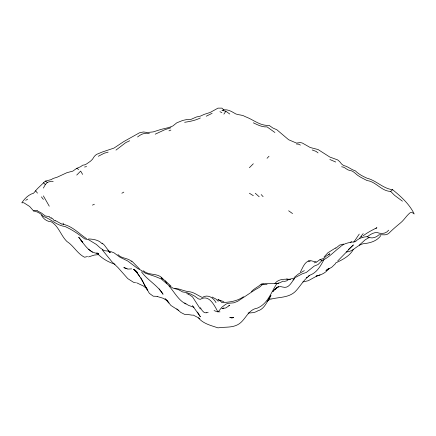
<?xml version="1.0" encoding="UTF-8"?>
<svg xmlns="http://www.w3.org/2000/svg" width="436" height="436" viewBox="0 0 436 436"><rect width="100%" height="100%" fill="white"/><g stroke="black" fill="none" stroke-linecap="round" stroke-linejoin="round"><path stroke-width="0.65" d="M300.404 271.982C302.813 267.682 304.59 261.387 310.214 260.505L314.138 261.562L316.1 261.6M323.948 259.692C320.678 265.682 317.027 272.555 310.214 275.04C304.442 278.931 300.982 285.144 296.48 290.278C289.787 298.039 279.83 296.834 270.974 299.123M43.382 188.074L45.344 184.532L47.306 182.352L51.23 181.24L53.192 181.458M269.012 298.715L270.974 295.586C267.382 300.687 265.246 307.663 259.202 310.427M359.264 234.083L353.77 242.182M359.656 238.132L363.188 233.625M223.886 114.134L225.848 111.229L229.772 114.014M350.435 242.727L351.416 241.321M353.378 249.392C349.612 256.281 342.478 259.698 335.72 262.919M323.948 257.115L327.872 252.787L335.72 247.866M223.886 109.937L221.924 108.133L218 108.139L210.152 112.461L204.266 114.352L200.342 116.134L196.418 116.995L190.532 119.584L186.608 119.578L182.684 120.456L176.798 122.81L172.874 125.96L168.95 127.514L161.102 129.383L153.254 131.89L147.368 132.506L143.444 131.972L139.52 132.778L123.824 141.542L114.014 148.071L102.242 152.028L96.356 154.486L94.394 156.301L92.432 159.32L90.47 161.216L86.546 163.958L84.584 164.879L82.622 165.217L80.66 166.694L76.736 168.345L72.812 171.135L66.926 172.683L57.116 177.229L53.192 178.438L51.23 179.605L45.344 181.12L37.496 188.603L33.572 193.208C28.525 194.565 24.623 198.631 21.8 202.822L23.762 202.729L29.648 206.479L33.572 210.953C37.267 211.547 40.995 213.542 43.382 216.463C50.996 218.948 56.696 225.559 64.964 226.475C72.038 229.663 78.545 233.99 84.584 238.868L88.508 239.658L96.356 244.433L100.28 247.975L104.204 250.651L110.09 251.343L114.014 252.809L119.9 257.191L127.748 261.011L137.558 268.434L141.482 270.494L145.406 273.225L155.216 276.479L161.102 278.904L168.95 285.531L172.874 288.054L178.76 289.804L182.684 291.962L186.608 292.567L190.532 293.984L194.456 295.995L198.38 298.862L200.342 299.33C209.198 293.837 214.637 305.892 218 312.111L221.924 307.184L225.848 304.203L227.81 303.352L233.696 302.829L237.62 301.347L255.278 289.635L259.202 287.482L263.126 283.994C269.715 282.381 276.702 285.624 282.746 281.193L284.708 281.345L286.67 280.86L288.632 279.487L294.518 277.961L302.366 273.775L306.29 272.473L314.138 266.124L318.062 264.532L321.986 260.548C328.679 257.758 333.758 251.834 339.644 247.463C343.53 243.114 349.852 242.34 355.34 241.697C358.534 238.225 362.55 237.07 367.112 236.639C371.189 238.917 375.554 238.051 378.884 234.873C382.159 234.241 385.822 235.887 388.694 233.44C392.395 229.679 396.384 226.3 400.466 222.949C404.205 219.957 406.499 215.553 410.276 212.643L412.238 212.572L414.2 213.972C409.437 204.07 401.006 196.538 392.618 189.704C383.119 188.663 376.208 180.422 367.112 178.237C362.834 176.329 358.675 174.215 355.34 170.83C351.078 169.675 347.873 166.28 343.568 165.489L341.606 164.029L339.644 161.576L337.682 159.925L329.834 157.053L318.062 149.537L310.214 147.51L302.366 143.052L300.404 142.55L296.48 143.084L288.632 139.733L276.86 129.759L272.936 128.042L269.012 125.334C260.325 126.113 253.289 119.568 245.468 116.734C241.871 114.248 237.102 115.524 233.696 112.722C230.154 110.57 226.066 108.749 221.924 110.406L225.848 111.229M76.736 175.081L80.66 171.076L82.622 174.411M329.049 268.184C326.09 272.871 321.212 274.925 316.1 276.168L320.024 274.882M253.316 163.751L249.392 167.713M267.05 158.306L269.012 156.235M337.682 261L353.378 244.928L348.473 249.436M276.86 287.52L274.898 289.499L278.332 286.806M292.948 280.021L294.518 278.479C291.461 282.239 288.812 288.948 282.746 287.057C278.871 285.286 275.062 288.512 272.936 291.51L274.898 289.133L278.332 286.648M380.846 235.593C376.671 241.326 369.864 243.125 363.188 243.74C356.915 245.108 353.035 251.888 346.184 251.975M328.853 268.265L325.91 270.56L331.796 267.214L335.72 263.442M274.898 283.574C278.566 278.55 285.166 279.122 290.594 279.318M359.264 245.141L365.15 239.844L369.074 237.533M251.354 291.646C254.15 288.507 258.074 286.964 261.164 284.185L263.126 283.994M388.694 230.181C385.805 234.007 381.02 234.034 376.922 232.486C373.243 232.47 369.902 234.721 367.112 236.917M341.606 166.781C344.778 166.775 346.538 169.811 349.454 170.389C351.759 170.52 353.689 171.888 355.34 173.386C358.681 176.629 363.074 178.422 367.112 180.586C375.805 181.463 381.544 191.279 390.656 191.404L392.618 189.704M375.941 228.508L376.922 227.674C372.246 230.143 367.434 232.464 363.188 235.811M308.252 276.32L309.233 275.487M115.976 150.104L125.786 142.605L129.71 140.763M335.72 248.302L339.644 245.076L343.568 244.046M294.518 277.182L298.442 273.977L304.328 270.631M306.29 277.803L307.271 277.062M328.363 254.842L329.834 253.747L325.91 256.335L323.948 258.412L320.024 259.594L316.1 262.445L314.138 262.832M137.558 136.98C140.79 134.288 145.095 132.233 149.33 133.705M267.05 301.39L269.012 300.028M25.724 200.326L27.686 199.121M243.506 296.72C237.037 301.281 229.494 302.241 221.924 302.606L219.962 300.557L218 299.39L219.962 300.557L221.924 300.922L223.886 301.892M98.318 156.257L104.204 153.227L108.128 152.131M121.862 193.235L123.824 192.123M212.114 113.322L206.228 116.199M258.712 310.241C255.627 312.77 251.855 312.879 248.084 313.004M269.012 299.761L270.974 298.764M87.527 256.531L84.584 257.235C77.368 253.719 73.711 245.795 66.926 241.495C60.86 235.593 58.74 226.18 51.23 221.799C47.088 221.733 43.24 218.774 41.42 215.171M318.062 275.378L308.252 280.724L302.857 281.95M92.432 205.127L94.394 204.233M88.508 256.902L94.394 255.055L98.318 254.662M168.95 130.855L170.912 130.042M155.216 134.174L165.026 129.634L170.912 127.77M33.572 210.953L35.534 210.299L37.496 210.811M228.791 305.582L229.772 305.255L225.848 307.925L221.924 308.612L223.886 307.98M184.646 122.293C190.096 121.448 195.306 120.461 200.342 117.982M278.822 283.051L276.86 283.629C271.001 292.371 267.911 303.794 257.24 308.17C247.681 309.544 245.479 320.754 237.62 324.76C231.538 327.954 224.573 326.766 218 327.867C211.084 325.523 203.29 323.757 198.38 317.866M219.962 300.557L218 301.085L216.038 299.096L212.114 297.03M84.584 167.037L86.546 166.557M206.228 312.699L208.19 312.236M131.672 268.854L127.748 269.099L123.824 267.611L127.094 268.592M267.05 284.452L265.088 284.654L263.126 284.059L261.164 284.185M157.178 296.36L153.254 296.186L149.33 293.324L143.444 282.877L147.368 290.24M88.508 238.944C93.315 239.13 99.016 239.964 102.242 243.882M296.48 144.038L298.442 144.125L300.404 145.079M219.962 311.909L216.038 311.326L214.076 310.568M192.494 315.223L186.608 314.307L184.646 314.4L180.722 312.399L176.798 308.852M206.228 312.868L204.266 312.59L202.304 310.748L200.342 307.614M49.268 216.588L45.344 215.989L41.42 213.024L37.496 210.942M135.596 282.741L133.634 282.365L127.748 278.599L117.938 267.519L112.052 261.905L102.242 249.823M186.608 293.684L188.57 294.109M61.04 223.935C71.439 225.118 78.338 233.173 86.546 238.661M174.836 288.376C179.692 288.594 183.763 291.172 188.57 291.608C193.791 291.984 197.77 295.553 202.304 297.456C207.623 293.946 213.4 297.641 216.038 302.644M185.954 304.023C178.428 300.393 174.405 292.011 168.95 285.945M312.176 149.957L316.1 151.401L318.062 152.916M286.67 278.931L288.632 279.487M308.252 260.979L310.214 261.589M82.622 242.154L78.698 237.2C83.908 243.68 88.906 253.278 98.318 253.425L97.337 253.093M157.178 296.475L163.064 298.251L166.988 300.518L165.026 298.742L168.95 302.998L166.988 300.551L170.912 305.462L178.76 310.497M329.834 159.489L335.72 162.018M361.226 236.535L362.207 236.944M114.995 264.254C108.024 262.041 101.811 258.395 96.847 252.951M193.965 307.282L188.57 305.396L184.646 302.949M320.024 259.594L321.986 260.548M253.316 122.81C257.665 124.843 262.101 127.279 267.05 126.887L274.898 132.489M219.962 111.681L221.924 112.695M198.38 317.757L192.985 314.939M55.154 220.425L61.04 223.717M292.556 213.585L288.632 210.773M136.577 282.741L143.444 286.038L147.368 289.079M76.736 168.345L78.698 169.484M249.392 193.224L253.316 195.688M198.87 318.057L199.852 318.667M45.344 181.12L47.306 182.352M96.847 253.076L98.318 254.014L97.337 253.256M53.192 219.69L55.154 220.965M188.57 294.18L192.494 296.856L200.342 309.01M88.508 249.229L92.432 252.221M143.444 270.751C148.987 276.113 158.208 272.32 163.064 279.122L161.102 277.808L165.026 280.61L170.912 285.994M49.268 216.932L51.23 218.338M131.672 261.502C127.792 257.725 121.513 258.766 117.938 254.542M51.23 217.722L53.192 219.215M402.428 201.176L394.58 195.344L390.656 191.404M131.672 260.935L139.52 268.985M259.202 196.783L255.278 193.268M102.242 243.174L104.204 244.945L110.09 252.689L108.128 250.16L110.09 252.629L108.128 250.607M43.382 182.728L45.344 184.532M137.166 272.157L135.596 270.473L133.634 269.35C138.196 272.62 140.419 278.141 143.444 282.713L141.76 279.389M261.164 194.57L263.126 196.685M35.534 190.788L37.496 193.126M146.191 287.667L145.406 286.725L146.583 288.36L145.406 286.697M165.026 280.893L166.988 283.324M137.558 273.296L135.596 270.827L133.634 269.263L135.596 270.827L139.52 276.397M141.482 271.841C147.668 280.332 157.461 285.182 163.064 294.24L159.14 288.888M41.42 196.865L43.382 199.432M192.494 305.587L200.342 316.781L197.541 312.013M80.66 239.686L82.622 242.563M43.382 195.889L49.268 206.19M140.828 277.705L141.482 278.833M63.002 223.079L63.738 224.714M233.696 317.626L231.734 317.882L229.772 317.435L231.734 317.828L233.696 317.626"/></g></svg>
